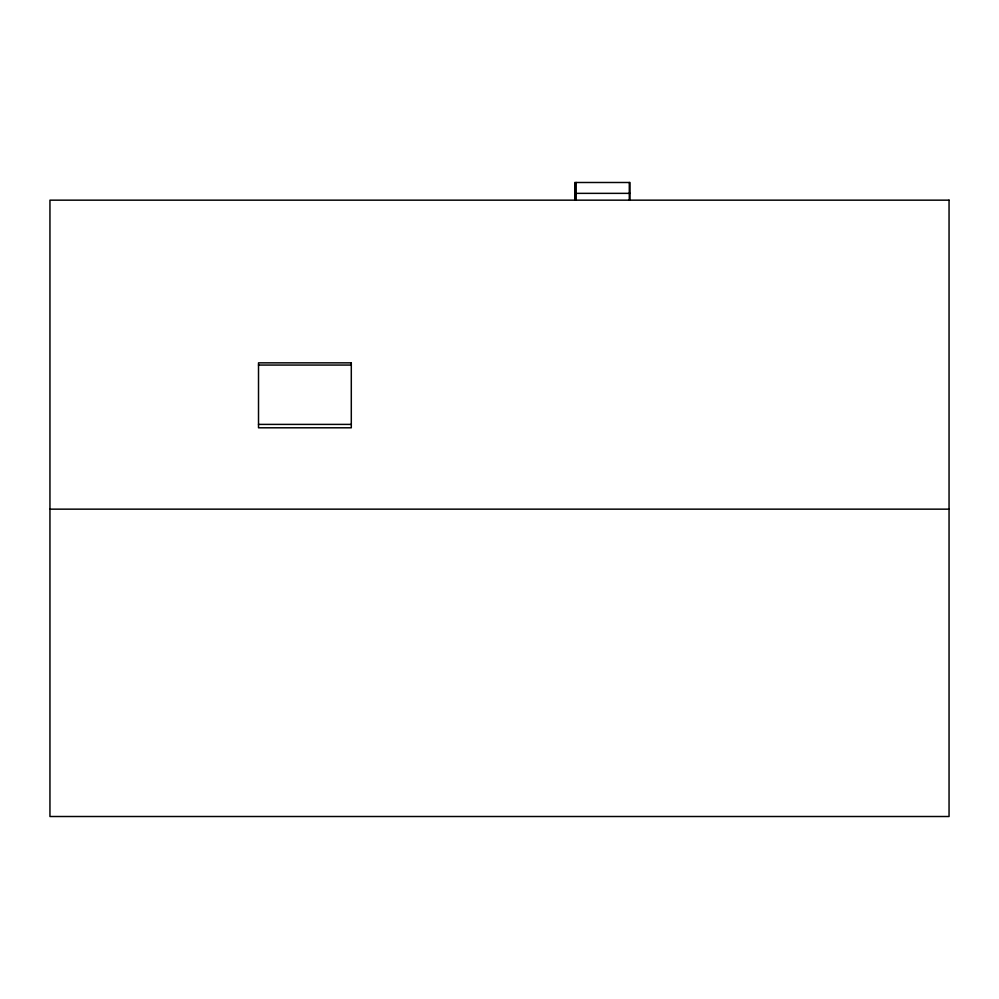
<?xml version="1.0" encoding="UTF-8"?>
<svg xmlns="http://www.w3.org/2000/svg" width="999" height="999" viewBox="0 0 999 999"><rect width="100%" height="100%" fill="white"/><g stroke="black" fill="none" stroke-linecap="round" stroke-linejoin="round"><path stroke-width="1.5" d="M576.298 193.356L629.994 193.356M258.516 365.06L351.298 365.06M258.516 424.4L351.298 424.4M49.95 509.153L949.05 509.153M629.994 200.162L629.994 182.492L574.762 182.492L574.762 200.162M629.295 182.492L629.295 200.162M576.198 182.492L576.198 200.162M949.05 200.162L49.95 200.162L49.95 816.508L949.05 816.508L949.05 200.162M351.298 362.849L258.516 362.849L258.516 427.797L351.298 427.797L351.298 362.849"/></g></svg>
